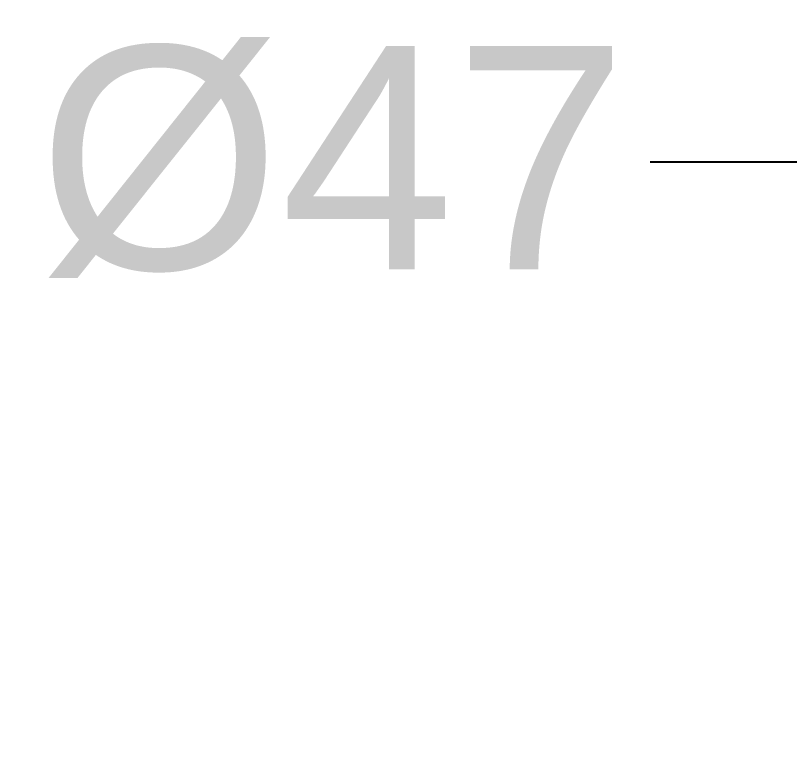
# Model space of a CAD drawing. Header units: millimetres. Extents: x 13381 to 13975, y 1032 to 1872.
# Drawn here: x 13421.3 to 13449.02, y 1327.38 to 1353.96 of the extents above; entities that cross this region are included whole.
import ezdxf

# ---------------------------------------------------------------- set-up
doc = ezdxf.new("R2010")
doc.units = ezdxf.units.MM
doc.layers.add('DIM_', color=5, linetype='Continuous', lineweight=9)
doc.styles.get("Standard").update_dxf_attribs({"font": 'arial.ttf'})
doc.dimstyles.new('사본(2) STANDARD', dxfattribs={"dimscale": 0, "dimtxt": 4, "dimasz": 4, "dimexe": 1.25, "dimexo": 0.625, "dimgap": 1.5, "dimtad": 3, "dimtih": 1, "dimtoh": 1, "dimdec": 1, "dimzin": 9, "dimdsep": 46, "dimtxsty": 'Standard', "dimcen": 2.5, "dimclrd": 5, "dimclre": 5, "dimclrt": 5, "dimadec": 0, "dimazin": 0, "dimtfac": 1, "dimtdec": 1, "dimtmove": 0, "dimatfit": 3, "dimfxl": 1.25, "dimtfill": 1, "dimtolj": 1, "dimtzin": 0, "dimarcsym": 0})

# ---------------------------------------------------------------- blocks, each defined once
blk = doc.blocks.new('*D2')
at = {"layer": 'Defpoints', "color": 0, "transparency": 16777216}
for p in [(13498.327, 1348.713), (13451.327, 1327.379), (13498.327, 1327.379)]:
    blk.add_point(p, dxfattribs=at)
at = {"layer": 'DIM_', "color": 5, "lineweight": -2, "transparency": 16777216}
for p, q in [((13451.327, 1328.004), (13451.327, 1349.963)), ((13498.327, 1328.004), (13498.327, 1349.963)), ((13451.327, 1348.713), (13443.327, 1348.713)), ((13490.327, 1348.713), (13459.327, 1348.713))]:
    blk.add_line(p, q, dxfattribs=at)
at = {"layer": 'DIM_', "color": 5, "transparency": 16777216}
for points in [[(13459.327, 1350.046), (13459.327, 1347.38), (13451.327, 1348.713)], [(13490.327, 1350.046), (13490.327, 1347.38), (13498.327, 1348.713)]]:
    blk.add_solid(points, dxfattribs=at)
at = {"layer": 'DIM_', "color": 5, "transparency": 16777216, "insert": (13432.665, 1348.713), "char_height": 8, "attachment_point": 5, "bg_fill": 3, "box_fill_scale": 1.1, "bg_fill_color": 256, "bg_fill_true_color": 13158600, "bg_fill_transparency": 0}
blk.add_mtext('\\A1;%%C47', dxfattribs=at)

msp = doc.modelspace()

# ---------------------------------------------------------------- dimensions: what is measured, and where the dimension line sits
at = {"layer": 'DIM_'}
dim = msp.add_linear_dim(base=(13498.327, 1348.713), p1=(13451.327, 1327.379), p2=(13498.327, 1327.379), text='%%C<>', dimstyle='사본(2) STANDARD', override={"dimscale": 1, "dimtxt": 8, "dimasz": 8, "dimtad": 0}, dxfattribs=at)
dim.commit()
dim.dimension.update_dxf_attribs({"geometry": '*D2', "text_midpoint": (13432.665, 1348.713), "dimtype": 128})

doc.saveas('drawing.dxf')
